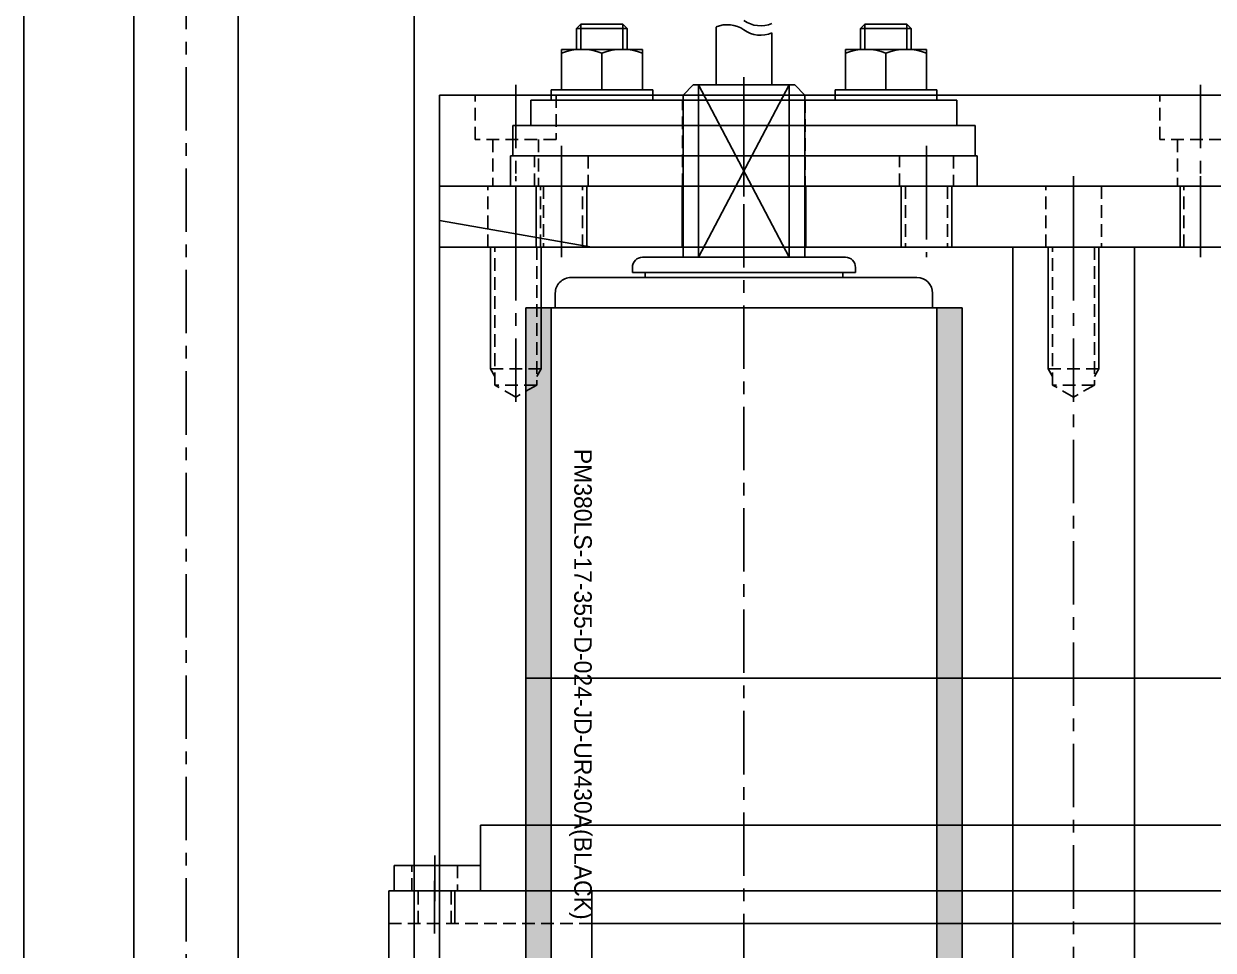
# Model space of a CAD drawing. Header units: inches. Extents: x 0 to 77285, y -118 to 40065.
# Drawn here: x 12979.1 to 13096.4, y 16809.7 to 16901.1 of the extents above; entities that cross this region are included whole.
import ezdxf
from ezdxf.enums import TextEntityAlignment as Align

# ---------------------------------------------------------------- set-up
doc = ezdxf.new("R2010")
doc.units = ezdxf.units.IN
doc.header["$LTSCALE"] = 5
doc.header["$MEASUREMENT"] = 0
doc.linetypes.add('CENTER', pattern=[2, 1.25, -0.25, 0.25, -0.25])
doc.linetypes.add('HIDDEN', pattern=[0.375, 0.25, -0.125])
for name, color, linetype in [('11', 1, 'CENTER'), ('22', 2, 'HIDDEN'), ('4', 4, 'Continuous'), ('44', 4, 'Continuous'), ('55', 5, 'Continuous'), ('77', 40, 'HIDDEN'), ('B', 123, 'Continuous'), ('G', 231, 'Continuous'), ('T', 3, 'Continuous'), ('Y', 60, 'Continuous')]:
    doc.layers.add(name, color=color, linetype=linetype)
doc.styles.add('SCI', font='')
doc.styles.get('SCI').set_extended_font_data('Gulim')

# ---------------------------------------------------------------- blocks, each defined once
blk = doc.blocks.new('A$C8e4350b7')
blk.add_line((7340, -145), (180, -145))
at = {"layer": '11'}
blk.add_line((7340, -167.5), (180, -167.5), dxfattribs=at)
at = {"layer": 'B'}
for p, q in [((7340, -162.35), (180, -162.35)), ((7340, -172.65), (180, -172.65))]:
    blk.add_line(p, q, dxfattribs=at)
at = {"layer": 'G'}
blk.add_line((7340, -183.5), (180, -183.5), dxfattribs=at)
blk = doc.blocks.new('A$C9b97bfdd')
h = blk.add_hatch(color=256)
h.dxf.hatch_style = 1
h.paths.add_polyline_path([(355, 21.5), (0, 21.5), (0, 19), (355, 19)])
h.paths.add_polyline_path([(355, -19), (0, -19), (0, -21.5), (355, -21.5)])
for p, q in [((0, 21.5), (0, -21.5)), ((355, 21.5), (0, 21.5)), ((355, 19), (0, 19)), ((-1.46, 18.6), (0, 18.6)), ((-3, 17.06), (-3, -17.06)), ((-4, 11), (-3.5, 11)), ((-3.5, 11), (-3.5, -11)), ((-5, 10), (-5, -10)), ((-3, 9.75), (-3.5, 9.75)), ((-22, 5), (-21, 6)), ((-21, 6), (-5, 6)), ((-22, 5), (-22, -5)), ((-22, 4.47), (-5, 4.47)), ((-22, -4.47), (-5, 4.47)), ((-22, 4.47), (-5, -4.47)), ((-27.13, 2.75), (-22, 2.75)), ((-22, -2.75), (-27.71, -2.75)), ((-22, -4.47), (-5, -4.47)), ((-22, -5), (-21, -6)), ((-21, -6), (-5, -6)), ((-3, -9.75), (-3.5, -9.75)), ((-4, -11), (-3.5, -11)), ((-1.46, -18.6), (0, -18.6)), ((355, -19), (0, -19)), ((355, -21.5), (0, -21.5))]:
    blk.add_line(p, q)
for centre, radius, start, end in [((-1.46, 17.06), 1.54, 90, 180), ((-4, 10), 1, 90, 180), ((-30.68, 1.64), 2.85, 324.9444, 23.0267), ((-29.75, 1.64), 2.85, 324.9444, 23.0267), ((-25.09, -1.64), 2.85, 144.9444, 203.0267), ((-4, -10), 1, 180, 270), ((-1.46, -17.06), 1.54, 180, 270)]:
    blk.add_arc(centre, radius, start, end)
at = {"layer": '11'}
blk.add_line((376, 0), (-23, 0), dxfattribs=at)
at = {"layer": '44', "style": 'SCI'}
blk.add_text('PM380LS-17-355-D-024-JD-UR430A(BLACK)', height=1.7308, dxfattribs=at).set_placement((37.11, -15.87), align=Align.MIDDLE_CENTER)
blk = doc.blocks.new('A$Cf2b6a52b')
for p, q in [((-30, 0), (-30, 6)), ((-30, 6), (255, 6)), ((-6.1, 0), (-6.1, 6)), ((6.1, 0), (6.1, 6)), ((-30, 0), (255, 0))]:
    blk.add_line(p, q)
at = {"layer": '11'}
for p, q in [((0, -2), (0, 8)), ((-22.5, -1), (-22.5, 7)), ((-22.5, -1), (-22.5, 7)), ((-18, -1), (-18, 7)), ((18, 7), (18, -1)), ((32.5, 7), (32.5, -1)), ((45, 7, 0), (45, -1, 0)), ((45, -1), (45, 7))]:
    blk.add_line(p, q, dxfattribs=at)
at = {"layer": '22'}
for p, q in [((-20.07, 0), (-20.07, 6)), ((-15.93, 0), (-15.93, 6)), ((15.93, 6), (15.93, 0)), ((20.07, 6), (20.07, 0)), ((29.75, 0), (29.75, 6)), ((35.25, 6), (35.25, 0)), ((43.38, 0), (43.38, 6))]:
    blk.add_line(p, q, dxfattribs=at)
at = {"layer": '77'}
for p, q in [((-25.25, 0), (-25.25, 6)), ((-19.75, 6), (-19.75, 0))]:
    blk.add_line(p, q, dxfattribs=at)
at = {"layer": 'T'}
for p, q in [((-20.5, 0), (-20.5, 6)), ((-15.5, 0), (-15.5, 6)), ((15.5, 6), (15.5, 0)), ((20.5, 6), (20.5, 0)), ((43, 0), (43, 6))]:
    blk.add_line(p, q, dxfattribs=at)
blk = doc.blocks.new('A$C284e43e4')
for p, q in [((-9, -142.5), (-9, 142.5)), ((0, -142.5), (0, 142.5)), ((6, -127.5), (6, 127.5)), ((3.36, -142.5), (6, -127.5)), ((3.36, -142.5), (-9, -142.5))]:
    blk.add_line(p, q)
at = {"layer": '11'}
for p, q in [((-10, -67.5, 0), (1, -67.5, 0)), ((-10, -135), (1, -135))]:
    blk.add_line(p, q, dxfattribs=at)
at = {"layer": '22'}
for p, q in [((-4.6, -63.5, 0), (-4.6, -71.5, 0)), ((-4.6, -69.75, 0), (0, -69.75, 0)), ((-4.6, -71.5, 0), (-9, -71.5, 0)), ((-9, -131), (-4.6, -131)), ((-4.6, -131), (-4.6, -139)), ((-4.6, -132.75), (0, -132.75)), ((-4.6, -137.25), (0, -137.25)), ((-4.6, -139), (-9, -139))]:
    blk.add_line(p, q, dxfattribs=at)
blk = doc.blocks.new('A$C8ed1b21d')
for p, q in [((0, 0), (0, -285)), ((0, -285), (367, -285))]:
    blk.add_line(p, q)
at = {"layer": '11'}
blk.add_line((-1, -277.5), (15.79, -277.5), dxfattribs=at)
at = {"layer": '22'}
for p, q in [((0, -275.43), (13.6, -275.43)), ((12, -275), (12, -280)), ((13.6, -275.43), (14.79, -277.5)), ((13.6, -275.43), (13.6, -279.57)), ((14.79, -277.5), (13.6, -279.57)), ((13.6, -279.57), (0, -279.57))]:
    blk.add_line(p, q, dxfattribs=at)
at = {"layer": 'T'}
for p, q in [((0, -275), (12, -275)), ((12, -275), (12.75, -275.43)), ((12, -280), (0, -280)), ((12.75, -279.57), (12, -280))]:
    blk.add_line(p, q, dxfattribs=at)
blk = doc.blocks.new('A$Cb8b4a96a')
for p, q in [((0, -6), (0, 6)), ((0, 6), (367, 6)), ((0, -6), (367, -6))]:
    blk.add_line(p, q)
at = {"layer": '11'}
blk.add_line((-1, 0), (368, 0), dxfattribs=at)
at = {"layer": '22'}
for p, q in [((12, 2.5), (12, -2.5)), ((0, 2.07), (13.6, 2.07)), ((13.6, 2.07), (14.79, 0)), ((13.6, 2.07), (13.6, -2.07)), ((14.79, 0), (13.6, -2.07)), ((13.6, -2.07), (0, -2.07))]:
    blk.add_line(p, q, dxfattribs=at)
at = {"layer": 'T'}
for p, q in [((0, 2.5), (12, 2.5)), ((12, 2.5), (12.75, 2.07)), ((12.75, -2.07), (12, -2.5)), ((12, -2.5), (0, -2.5))]:
    blk.add_line(p, q, dxfattribs=at)
blk = doc.blocks.new('A$Cb7150516E')
for p, q in [((15, 100), (-7, 100)), ((15, 100), (11.8, 100)), ((11.8, 100), (11.8, 100)), ((15, 100), (15, -30)), ((-7, 80), (15, 80)), ((11.8, 80), (11.8, -10))]:
    blk.add_line(p, q)
at = {"layer": '11'}
blk.add_line((10.8, 95.5), (16, 95.5), dxfattribs=at)
at = {"layer": '22'}
for p, q in [((11.8, 80), (11.8, 100)), ((11.8, 97.12), (15, 97.12)), ((11.8, 93.88), (15, 93.88))]:
    blk.add_line(p, q, dxfattribs=at)
at = {"layer": 'T'}
for p, q in [((11.8, 97.5), (15, 97.5)), ((11.8, 93.5), (15, 93.5))]:
    blk.add_line(p, q, dxfattribs=at)
blk = doc.blocks.new('A$C09808f4cE')
for p, q in [((64.5, 0), (-64.5, 0)), ((56, -6.5), (56, 0)), ((64.5, -2.5), (64.5, 0)), ((64.5, -2.5), (56, -2.5)), ((56, -6.5), (-56, -6.5)), ((51.5, -21), (51.5, -6.5)), ((51.5, -21), (-54, -21))]:
    blk.add_line(p, q)
at = {"layer": '11'}
blk.add_line((60.5, -3.5), (60.5, 1), dxfattribs=at)
at = {"layer": '22'}
for p, q in [((58.25, -2.5), (58.25, 0)), ((62.75, 0), (62.75, -2.5))]:
    blk.add_line(p, q, dxfattribs=at)
blk = doc.blocks.new('A$C9632139dE')
for p, q in [((-5, -3), (-5, 0)), ((41, 0), (-5, 0)), ((41, -3), (41, 0)), ((41, -3), (-5, -3)), ((-4.8, -6), (-4.8, -3)), ((40.8, -6), (40.8, -3)), ((40.8, -6), (-4.8, -6)), ((-3, -8.5), (-3, -6)), ((39, -8.5), (39, -6)), ((39, -8.5), (-3, -8.5)), ((-1, -9.5), (-1, -8.5)), ((-1, -8.5), (9, -8.5)), ((9, -8.5), (9, -9.5)), ((27, -9.5), (27, -8.5)), ((27, -8.5), (37, -8.5)), ((37, -8.5), (37, -9.5)), ((9, -9.5), (-1, -9.5)), ((0, -9.5), (0, -13.5)), ((8, -9.5), (0, -9.5)), ((4, -9.5), (4, -13.14)), ((8, -13.5), (8, -9.5)), ((37, -9.5), (27, -9.5)), ((28, -9.5), (28, -13.5)), ((36, -9.5), (28, -9.5)), ((32, -9.5), (32, -13.14)), ((36, -13.5), (36, -9.5)), ((0, -13.5), (8, -13.5)), ((1.5, -13.5), (1.5, -15.57)), ((6.5, -15.57), (6.5, -13.5)), ((28, -13.5), (36, -13.5)), ((29.5, -13.5), (29.5, -15.57)), ((34.5, -15.57), (34.5, -13.5)), ((1.5, -15.57), (1.93, -16)), ((1.5, -15.57), (6.5, -15.57)), ((1.93, -16), (6.07, -16)), ((6.07, -16), (6.5, -15.57)), ((29.5, -15.57), (29.93, -16)), ((29.5, -15.57), (34.5, -15.57)), ((29.93, -16), (34.07, -16)), ((34.07, -16), (34.5, -15.57))]:
    blk.add_line(p, q)
for centre in [(2, -7.72), (6, -7.72), (30, -7.72), (34, -7.72)]:
    blk.add_arc(centre, 5.78, 249.7438, 290.2562)
at = {"layer": '11'}
for p, q in [((0, -4), (0, 1)), ((18, -9.5), (18, 1)), ((36, -4), (36, 1))]:
    blk.add_line(p, q, dxfattribs=at)
at = {"layer": '22'}
for p, q in [((11.95, -8.5), (11.95, 0)), ((24.05, 0), (24.05, -8.5)), ((-2.65, -3), (-2.65, 0)), ((2.65, 0), (2.65, -3)), ((33.35, -3), (33.35, 0)), ((38.65, 0), (38.65, -3))]:
    blk.add_line(p, q, dxfattribs=at)
at = {"layer": 'T'}
for p, q in [((1.93, -13.5), (1.93, -16)), ((6.07, -13.5), (6.07, -16)), ((29.93, -13.5), (29.93, -16)), ((34.07, -13.5), (34.07, -16))]:
    blk.add_line(p, q, dxfattribs=at)
blk = doc.blocks.new('A$C740f11e8')
for name, p in [('A$C8ed1b21d', (-183.5, 142.5)), ('A$Cb8b4a96a', (-183.5, -80))]:
    blk.add_blockref(name, p)
at = {"rotation": 90}
blk.add_blockref('A$Cf2b6a52b', (-183.5, -112.5), dxfattribs=at)
at = {"layer": '4', "rotation": 270}
blk.add_blockref('A$C9632139dE', (-189.5, -94.5), dxfattribs=at)
at = {"layer": '55', "rotation": 270}
blk.add_blockref('A$C09808f4cE', (-120, -82.49, 0), dxfattribs=at)
at = {"layer": '55'}
blk.add_blockref('A$C9b97bfdd', (-177.5, -112.5), dxfattribs=at)
at = {"layer": 'G'}
blk.add_blockref('A$C284e43e4', (-189.5, 0), dxfattribs=at)
at = {"layer": 'Y', "rotation": 180}
blk.add_blockref('A$Cb7150516E', (-105, -47.5, 0), dxfattribs=at)
blk = doc.blocks.new('A$Ca5de7116')
blk.add_blockref('A$C740f11e8', (0, 0))

msp = doc.modelspace()

# ---------------------------------------------------------------- block references
at = {"rotation": 270}
for name, p in [('A$C8e4350b7', (13162.6497809, 22990.55047629)), ('A$Ca5de7116', (13162.6504291, 16695.55047629, 0))]:
    msp.add_blockref(name, p, dxfattribs=at)

doc.saveas('drawing.dxf')
